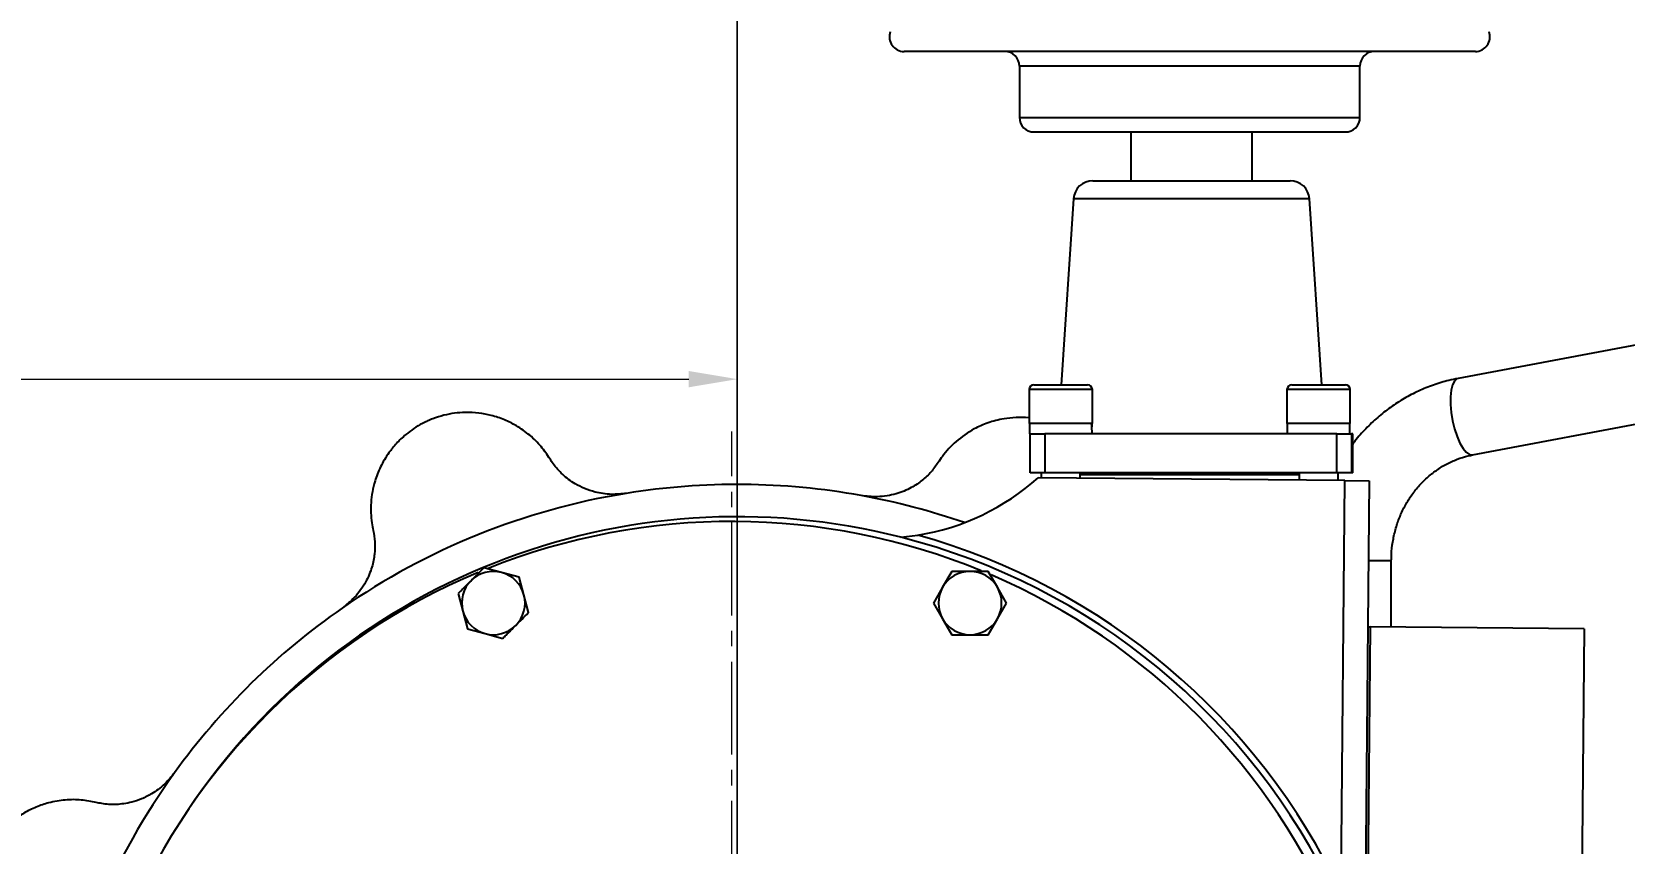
# Model space of a CAD drawing. Header units: millimetres. Extents: x 1964 to 5009, y 569 to 2723.
# Drawn here: x 3260.5 to 3587.8, y 1340.1 to 1506.7 of the extents above; entities that cross this region are included whole.
import ezdxf

# ---------------------------------------------------------------- set-up
doc = ezdxf.new("R2010")
doc.units = ezdxf.units.MM
doc.linetypes.add('CENTER2', pattern=[28.575, 19.05, -3.175, 3.175, -3.175])
doc.linetypes.add('点画线', pattern=[18, 12, -2, 2, -2])
doc.layers.add('AM_5', color=3, linetype='Continuous', lineweight=25)
doc.layers.add('中心线层', color=1, linetype='点画线', lineweight=18)
doc.styles.add('SLDTEXTSTYLE1', font='txt.shx', dxfattribs={"width": 0.7, "bigfont": 'gbcbig.shx'})
doc.dimstyles.new('SLDDIMSTYLE12$0', dxfattribs={"dimtxt": 12, "dimasz": 10, "dimexe": 0, "dimexo": 0.0625, "dimgap": 0.875, "dimtad": 1, "dimdec": 1, "dimlfac": 1.8, "dimrnd": 1e-09, "dimzin": 12, "dimdsep": 46, "dimtxsty": 'SLDTEXTSTYLE1', "dimcen": 0.09, "dimdle": 8.16, "dimclrd": 3, "dimclre": 3, "dimadec": 0, "dimazin": 3, "dimtfac": 1, "dimtdec": 1, "dimtofl": 0, "dimtmove": 0, "dimatfit": 3, "dimfxl": 0, "dimfrac": 2, "dimtolj": 1, "dimlwd": 5, "dimlwe": 5, "dimarcsym": 0})

# ---------------------------------------------------------------- blocks, each defined once
blk = doc.blocks.new('*U49')
at = {"layer": '中心线层', "color": 0, "linetype": 'CENTER2', "transparency": 16777216}
for p, q in [((0, 30), (0, 153.5)), ((-153.5, 0), (-30, 0)), ((30, 0), (153.5, 0)), ((0, -153.5), (0, -30))]:
    blk.add_line(p, q, dxfattribs=at)
at = {"layer": '中心线层', "color": 0, "linetype": 'Continuous', "transparency": 16777216}
for p, q in [((0, -15), (0, 15)), ((-15, 0), (15, 0))]:
    blk.add_line(p, q, dxfattribs=at)
blk = doc.blocks.new('*D55')
at = {"layer": 'AM_5', "color": 3, "lineweight": 5, "transparency": 16777216}
blk.add_line((2888.44, 1183.2), (2888.44, 1435.38), dxfattribs=at)
at = {"layer": 'AM_5', "color": 3, "linetype": 'Continuous', "lineweight": 5, "transparency": 16777216}
for p, q in [((2898.44, 1435.38), (3395.56, 1435.38)), ((3405.56, 1271.2), (3405.56, 1435.38))]:
    blk.add_line(p, q, dxfattribs=at)
at = {"layer": 'AM_5', "color": 3, "transparency": 16777216}
for points in [[(2898.44, 1437.05), (2898.44, 1433.71), (2888.44, 1435.38)], [(3395.56, 1437.05), (3395.56, 1433.71), (3405.56, 1435.38)]]:
    blk.add_solid(points, dxfattribs=at)
at = {"layer": 'Defpoints', "color": 0, "transparency": 16777216}
for p in [(3405.56, 1435.38), (3405.56, 1271.14), (2888.44, 1183.14)]:
    blk.add_point(p, dxfattribs=at)
at = {"layer": 'AM_5', "color": 0, "transparency": 16777216, "insert": (3144.83, 1449.97), "char_height": 12, "width": 2.3333, "attachment_point": 5, "style": 'SLDTEXTSTYLE1'}
blk.add_mtext('\\A1;{\\H2.28571x;520}', dxfattribs=at)
blk = doc.blocks.new('*D56')
at = {"layer": 'AM_5', "color": 3, "lineweight": 5, "transparency": 16777216}
blk.add_line((3405.56, 1271.2), (3405.56, 1710.25), dxfattribs=at)
at = {"layer": 'AM_5', "color": 3, "linetype": 'Continuous', "lineweight": 5, "transparency": 16777216}
for p, q in [((3415.56, 1710.25), (3805.86, 1710.25)), ((3815.86, 1235.47), (3815.86, 1710.25))]:
    blk.add_line(p, q, dxfattribs=at)
at = {"layer": 'AM_5', "color": 3, "transparency": 16777216}
for points in [[(3415.56, 1711.91), (3415.56, 1708.58), (3405.56, 1710.25)], [(3805.86, 1711.91), (3805.86, 1708.58), (3815.86, 1710.25)]]:
    blk.add_solid(points, dxfattribs=at)
at = {"layer": 'Defpoints', "color": 0, "transparency": 16777216}
for p in [(3815.86, 1710.25), (3405.56, 1271.14), (3815.86, 1235.41)]:
    blk.add_point(p, dxfattribs=at)
at = {"layer": 'AM_5', "color": 0, "transparency": 16777216, "insert": (3610.71, 1724.84), "char_height": 12, "attachment_point": 5, "style": 'SLDTEXTSTYLE1'}
blk.add_mtext('\\A1;{\\H2.28571x;410}', dxfattribs=at)
blk = doc.blocks.new('*D60')
at = {"layer": 'AM_5', "color": 3, "lineweight": 5, "transparency": 16777216}
blk.add_line((3719.74, 1702.64), (3792.52, 1702.64), dxfattribs=at)
at = {"layer": 'AM_5', "color": 3, "linetype": 'Continuous', "lineweight": 5, "transparency": 16777216}
for p, q in [((3792.52, 1692.64), (3792.52, 1281.14)), ((3405.62, 1271.14), (3792.52, 1271.14))]:
    blk.add_line(p, q, dxfattribs=at)
at = {"layer": 'AM_5', "color": 3, "transparency": 16777216}
for points in [[(3790.86, 1692.64), (3794.19, 1692.64), (3792.52, 1702.64)], [(3790.86, 1281.14), (3794.19, 1281.14), (3792.52, 1271.14)]]:
    blk.add_solid(points, dxfattribs=at)
at = {"layer": 'Defpoints', "color": 0, "transparency": 16777216}
for p in [(3719.68, 1702.64), (3405.56, 1271.14), (3792.52, 1271.14)]:
    blk.add_point(p, dxfattribs=at)
at = {"layer": 'AM_5', "color": 0, "transparency": 16777216, "insert": (3777.94, 1514.29), "char_height": 12, "attachment_point": 5, "rotation": 90, "style": 'SLDTEXTSTYLE1'}
blk.add_mtext('\\A1;{\\H2.28571x;430}', dxfattribs=at)
blk = doc.blocks.new('*D61')
at = {"layer": 'AM_5', "color": 3, "lineweight": 5, "transparency": 16777216}
blk.add_line((3758.82, 1474.08), (3696.47, 1474.08), dxfattribs=at)
at = {"layer": 'AM_5', "color": 3, "linetype": 'Continuous', "lineweight": 5, "transparency": 16777216}
for p, q in [((3696.47, 1464.08), (3696.47, 1281.14)), ((3405.62, 1271.14), (3696.47, 1271.14))]:
    blk.add_line(p, q, dxfattribs=at)
at = {"layer": 'AM_5', "color": 3, "transparency": 16777216}
for points in [[(3694.8, 1464.08), (3698.13, 1464.08), (3696.47, 1474.08)], [(3694.8, 1281.14), (3698.13, 1281.14), (3696.47, 1271.14)]]:
    blk.add_solid(points, dxfattribs=at)
at = {"layer": 'Defpoints', "color": 0, "transparency": 16777216}
for p in [(3758.89, 1474.08), (3405.56, 1271.14), (3696.47, 1271.14)]:
    blk.add_point(p, dxfattribs=at)
at = {"layer": 'AM_5', "color": 0, "transparency": 16777216, "insert": (3681.88, 1372.61), "char_height": 12, "attachment_point": 5, "rotation": 90, "style": 'SLDTEXTSTYLE1'}
blk.add_mtext('\\A1;{\\H2.28571x;200}', dxfattribs=at)
blk = doc.blocks.new('*D79')
at = {"layer": 'AM_5', "color": 3, "lineweight": 5, "transparency": 16777216}
blk.add_line((3405.53, 1271.06), (3405.53, 1617.03), dxfattribs=at)
at = {"layer": 'AM_5', "color": 3, "linetype": 'Continuous', "lineweight": 5, "transparency": 16777216}
for p, q in [((3415.53, 1617.03), (3488.51, 1617.03)), ((3498.51, 1573.7), (3498.51, 1617.03))]:
    blk.add_line(p, q, dxfattribs=at)
at = {"layer": 'AM_5', "color": 3, "transparency": 16777216}
for points in [[(3415.53, 1618.7), (3415.53, 1615.36), (3405.53, 1617.03)], [(3488.51, 1618.7), (3488.51, 1615.36), (3498.51, 1617.03)]]:
    blk.add_solid(points, dxfattribs=at)
at = {"layer": 'Defpoints', "color": 0, "transparency": 16777216}
for p in [(3498.51, 1617.03), (3498.51, 1573.64), (3405.53, 1271)]:
    blk.add_point(p, dxfattribs=at)
at = {"layer": 'AM_5', "color": 0, "transparency": 16777216, "insert": (3452.02, 1623.91), "char_height": 12, "attachment_point": 5, "style": 'SLDTEXTSTYLE1'}
blk.add_mtext('\\A1;93', dxfattribs=at)

msp = doc.modelspace()

# ---------------------------------------------------------------- linework, layer by layer
at = {"color": 7, "linetype": 'Continuous', "lineweight": 25}
for p, q in [((3557.227, 1502.676), (3439.796, 1502.676)), ((3463.511, 1499.676), (3463.511, 1489.141)), ((3533.511, 1499.676), (3463.511, 1499.676)), ((3533.511, 1489.141), (3533.511, 1499.676)), ((3463.511, 1489.141), (3533.511, 1489.141)), ((3466.511, 1486.141), (3530.511, 1486.141)), ((3486.386, 1486.141), (3486.386, 1476.141)), ((3511.386, 1476.141), (3511.386, 1486.141)), ((3478.626, 1476.141), (3519.146, 1476.141)), ((3759.353, 1474.237), (3553.707, 1435.544)), ((3474.635, 1472.41), (3472.066, 1434.241)), ((3523.137, 1472.41), (3474.635, 1472.41)), ((3525.706, 1434.241), (3523.137, 1472.41)), ((3556.666, 1419.82), (3762.312, 1458.513)), ((3466.511, 1434.241), (3477.511, 1434.241)), ((3519.511, 1434.241), (3525.011, 1434.241)), ((3525.011, 1434.241), (3530.511, 1434.241)), ((3465.511, 1433.241), (3465.511, 1426.241)), ((3478.511, 1433.241), (3465.511, 1433.241)), ((3478.511, 1426.241), (3478.511, 1433.241)), ((3518.511, 1433.241), (3518.511, 1426.241)), ((3525.011, 1433.241), (3518.511, 1433.241)), ((3531.511, 1433.241), (3525.011, 1433.241)), ((3531.511, 1426.241), (3531.511, 1433.241)), ((3478.511, 1426.241), (3465.511, 1426.241)), ((3465.571, 1426.241), (3465.571, 1424.141)), ((3465.743, 1424.141), (3465.571, 1424.141)), ((3465.743, 1416.141), (3465.743, 1424.141)), ((3465.743, 1424.141), (3468.728, 1424.141)), ((3468.728, 1424.141), (3468.728, 1416.141)), ((3528.728, 1424.141), (3468.728, 1424.141)), ((3525.011, 1426.241), (3518.511, 1426.241)), ((3518.571, 1426.241), (3518.571, 1424.141)), ((3531.511, 1426.241), (3525.011, 1426.241)), ((3528.728, 1416.141), (3528.728, 1424.141)), ((3528.728, 1424.141), (3531.742, 1424.141)), ((3531.451, 1424.141), (3531.451, 1426.241)), ((3531.742, 1424.141), (3531.742, 1416.141)), ((3532.029, 1424.141), (3531.742, 1424.141)), ((3532.029, 1416.141), (3532.029, 1424.141)), ((3468.728, 1416.141), (3465.743, 1416.141)), ((3530.388, 1414.565), (3467.391, 1415.148)), ((3468.011, 1416.141), (3468.011, 1415.142)), ((3528.728, 1416.141), (3468.728, 1416.141)), ((3476.011, 1415.068), (3476.011, 1416.141)), ((3476.011, 1415.801), (3521.011, 1415.801)), ((3521.011, 1416.141), (3521.011, 1414.651)), ((3531.742, 1416.141), (3528.728, 1416.141)), ((3529.011, 1414.577), (3529.011, 1416.141)), ((3529.605, 1330.002), (3530.388, 1414.565)), ((3530.388, 1414.565), (3535.388, 1414.518)), ((3532.029, 1416.141), (3531.742, 1416.141)), ((3535.388, 1414.518), (3534.47, 1315.366)), ((3439.122, 1402.917), (3442.615, 1403.352)), ((3535.236, 1398.137), (3539.955, 1398.137)), ((3539.955, 1384.475), (3539.955, 1398.137)), ((3357.085, 1395.676), (3353.46, 1396.647)), ((3360.71, 1394.705), (3357.085, 1395.676)), ((3361.681, 1391.08), (3360.71, 1394.705)), ((3449.616, 1395.898), (3447.74, 1392.648)), ((3458.998, 1392.648), (3457.122, 1395.898)), ((3348.152, 1391.34), (3349.124, 1387.715)), ((3362.652, 1387.455), (3361.681, 1391.08)), ((3447.74, 1392.648), (3445.864, 1389.398)), ((3460.875, 1389.398), (3458.998, 1392.648)), ((3349.124, 1387.715), (3350.095, 1384.09)), ((3445.864, 1389.398), (3447.74, 1386.148)), ((3458.998, 1386.148), (3460.875, 1389.398)), ((3447.74, 1386.148), (3449.616, 1382.898)), ((3457.122, 1382.898), (3458.998, 1386.148)), ((3535.61, 1384.515), (3535.102, 1329.642)), ((3535.11, 1384.52), (3535.61, 1384.515)), ((3579.608, 1384.108), (3535.61, 1384.515)), ((3350.095, 1384.09), (3353.72, 1383.119)), ((3353.72, 1383.119), (3357.345, 1382.148)), ((3579.608, 1384.108), (3578.969, 1315.084))]:
    msp.add_line(p, q, dxfattribs=at)
at = {"color": 7, "linetype": 'Continuous', "lineweight": 25, "flags": 128}
msp.add_lwpolyline([(3553.707, 1435.544), (3553.45, 1435.456), (3552.944, 1435), (3552.542, 1434.202), (3552.265, 1433.1), (3552.123, 1431.743), (3552.125, 1430.197), (3552.27, 1428.533), (3552.552, 1426.83), (3552.957, 1425.166), (3553.466, 1423.62), (3554.055, 1422.264), (3554.697, 1421.161), (3555.363, 1420.363), (3556.02, 1419.907), (3556.638, 1419.815), (3556.666, 1419.82)], dxfattribs=at)
at = {"color": 7, "linetype": 'Continuous', "lineweight": 25}
for centre, radius, start, end in [((3439.796, 1505.676), 3, 160, 270), ((3557.227, 1505.676), 3, 270, 20), ((3460.511, 1499.676), 3, 0, 90), ((3536.511, 1499.676), 3, 90, 180), ((3466.511, 1489.141), 3, 180, 270), ((3530.511, 1489.141), 3, 270, 0), ((3478.626, 1472.141), 4, 90, 176.14936), ((3519.146, 1472.141), 4, 3.85064, 90), ((3466.511, 1433.241), 1, 90, 180), ((3477.511, 1433.241), 1, 0, 90), ((3519.511, 1433.241), 1, 90, 180), ((3530.511, 1433.241), 1, 0, 90), ((3434.832, 1451.616), 48.888, 279.16138, 311.7585), ((3405.555, 1271.141), 142.619, 99.21632, 124.72319), ((3405.555, 1271.141), 142.619, 79.72319, 99.21632), ((3405.555, 1271.141), 142.619, 70.91028, 79.72319), ((3405.555, 1271.141), 135.984, 75.70908, 147.39827), ((3404.386, 1271.141), 135, 67.67066, 111.75176), ((3405.555, 1271.141), 135.984, 25.38422, 75.70908), ((3405.555, 1271.141), 137.307, 25.38422, 74.34127), ((3404.386, 1271.141), 135, 112.71649, 156.82438), ((3355.402, 1389.398), 6.5, 75, 135), ((3355.402, 1389.398), 6.5, 15, 75), ((3453.369, 1389.398), 6.5, 90, 150), ((3453.369, 1389.398), 6.5, 30, 90), ((3404.386, 1271.141), 135, 22.54914, 66.73848), ((3355.402, 1389.398), 6.5, 135, 195), ((3355.402, 1389.398), 6.5, 315, 15), ((3453.369, 1389.398), 6.5, 150, 210), ((3453.369, 1389.398), 6.5, 330, 30), ((3405.555, 1271.141), 142.619, 124.72319, 144.21632), ((3355.402, 1389.398), 6.5, 195, 255), ((3355.402, 1389.398), 6.5, 255, 315), ((3453.369, 1389.398), 6.5, 210, 270), ((3453.369, 1389.398), 6.5, 270, 330), ((3405.555, 1271.141), 142.619, 144.21632, 169.72319)]:
    msp.add_arc(centre, radius, start, end, dxfattribs=at)
for centre, start_param, end_param in [((3472.011, 1424.141), 4.712389, 4.9017857), ((3472.011, 1426.241), 4.6181162, 4.712389)]:
    msp.add_ellipse(centre, major_axis=(0, 11.154), ratio=0.5773503, start_param=start_param, end_param=end_param, dxfattribs=at)
for points, knots in [([(3553.707, 1435.544), (3553.062, 1435.411), (3551.339, 1435.056), (3548.594, 1434.222), (3545.52, 1432.978), (3542.568, 1431.44), (3539.762, 1429.627), (3537.118, 1427.555), (3534.684, 1425.222), (3532.984, 1423.374), (3532.175, 1422.251), (3532.029, 1422.047)], [0, 0, 0, 0, 0.07644841, 0.20395917, 0.3315336, 0.45922047, 0.58705266, 0.71505474, 0.84324251, 0.97162313, 1, 1, 1, 1]), ([(3367.038, 1418.98), (3366.461, 1419.843), (3365.307, 1421.57), (3362.975, 1423.889), (3360.411, 1425.726), (3357.715, 1427.081), (3355.144, 1427.953), (3352.435, 1428.47), (3349.885, 1428.608), (3347.447, 1428.424), (3345.201, 1428.002), (3342.964, 1427.293), (3340.88, 1426.356), (3339.015, 1425.241), (3337.185, 1423.877), (3335.44, 1422.209), (3333.636, 1419.979), (3332.112, 1417.37), (3330.782, 1413.908), (3330.108, 1409.997), (3330.24, 1406.656), (3330.604, 1404.831), (3330.705, 1404.323)], [0, 0, 0, 0, 0.0704817, 0.1411253, 0.2114397, 0.262002, 0.312511, 0.3555757, 0.3985696, 0.430653, 0.4627062, 0.4949602, 0.5272108, 0.5564321, 0.5856728, 0.6253972, 0.6651816, 0.7232176, 0.7813627, 0.8729283, 0.9646568, 1, 1, 1, 1]), ([(3465.511, 1427.409), (3465.495, 1427.411), (3464.568, 1427.548), (3462.802, 1427.519), (3459.943, 1427.249), (3457.023, 1426.47), (3453.633, 1424.966), (3450.391, 1422.676), (3448.123, 1420.221), (3447.09, 1418.673), (3446.802, 1418.242)], [0, 0, 0, 0, 0.0017117, 0.0974244, 0.1932818, 0.3331147, 0.4732108, 0.6938308, 0.9148434, 1, 1, 1, 1]), ([(3382.713, 1411.919), (3381.696, 1411.812), (3380.053, 1411.64), (3377.931, 1411.853), (3376.031, 1412.23), (3374.086, 1412.893), (3371.776, 1414.063), (3369.543, 1415.752), (3367.963, 1417.537), (3367.244, 1418.659), (3367.038, 1418.98)], [0, 0, 0, 0, 0.1281278, 0.2070687, 0.2861351, 0.404738, 0.5235866, 0.7217864, 0.9203618, 1, 1, 1, 1]), ([(3446.802, 1418.242), (3446.352, 1417.595), (3445.449, 1416.3), (3443.614, 1414.569), (3441.278, 1413.002), (3438.791, 1411.94), (3436.341, 1411.391), (3433.96, 1411.124), (3432.113, 1411.341), (3430.999, 1411.472)], [0, 0, 0, 0, 0.1638594, 0.3281213, 0.4914407, 0.6743603, 0.7670388, 0.8595026, 1, 1, 1, 1]), ([(3539.955, 1398.137), (3539.961, 1398.542), (3539.98, 1399.815), (3540.213, 1401.947), (3540.762, 1404.485), (3541.584, 1406.933), (3542.662, 1409.255), (3543.982, 1411.42), (3545.525, 1413.399), (3547.269, 1415.166), (3549.191, 1416.697), (3551.266, 1417.972), (3553.468, 1418.969), (3555.289, 1419.539), (3556.367, 1419.759), (3556.666, 1419.82)], [0, 0, 0, 0, 0.0388685, 0.122312, 0.205783, 0.2892937, 0.372903, 0.4566768, 0.540689, 0.6250196, 0.7097504, 0.7949563, 0.8806914, 0.9669723, 1, 1, 1, 1]), ([(3330.705, 1404.323), (3330.844, 1403.547), (3331.121, 1401.993), (3331.047, 1399.472), (3330.505, 1396.712), (3329.496, 1394.202), (3328.153, 1392.081), (3326.657, 1390.209), (3325.198, 1389.057), (3324.318, 1388.361)], [0, 0, 0, 0, 0.1638594, 0.3281213, 0.4914407, 0.6743603, 0.7670388, 0.8595026, 1, 1, 1, 1]), ([(3353.46, 1396.647), (3353.436, 1396.624), (3352.561, 1395.749), (3351.672, 1394.86), (3350.806, 1393.994)], [0, 0, 0, 0, 0.0269953, 1, 1, 1, 1]), ([(3453.369, 1395.898), (3452.429, 1395.898), (3451.17, 1395.898), (3449.93, 1395.898), (3449.616, 1395.898)], [0, 0, 0, 0, 0.7469333, 1, 1, 1, 1]), ([(3457.122, 1395.898), (3457.089, 1395.898), (3455.852, 1395.898), (3454.594, 1395.898), (3453.369, 1395.898)], [0, 0, 0, 0, 0.0269953, 1, 1, 1, 1]), ([(3350.806, 1393.994), (3350.141, 1393.329), (3349.251, 1392.439), (3348.374, 1391.562), (3348.152, 1391.34)], [0, 0, 0, 0, 0.74693332, 1, 1, 1, 1]), ([(3357.345, 1382.148), (3357.567, 1382.37), (3358.443, 1383.246), (3359.333, 1384.136), (3359.998, 1384.801)], [0, 0, 0, 0, 0.2530667, 1, 1, 1, 1]), ([(3359.998, 1384.801), (3360.864, 1385.667), (3361.754, 1386.557), (3362.628, 1387.431), (3362.652, 1387.455)], [0, 0, 0, 0, 0.9730048, 1, 1, 1, 1]), ([(3449.616, 1382.898), (3449.93, 1382.898), (3451.17, 1382.898), (3452.429, 1382.898), (3453.369, 1382.898)], [0, 0, 0, 0, 0.2530667, 1, 1, 1, 1]), ([(3453.369, 1382.898), (3454.594, 1382.898), (3455.852, 1382.898), (3457.089, 1382.898), (3457.122, 1382.898)], [0, 0, 0, 0, 0.97300478, 1, 1, 1, 1]), ([(3289.859, 1354.534), (3289.215, 1353.74), (3288.175, 1352.456), (3286.523, 1351.107), (3284.913, 1350.029), (3283.069, 1349.123), (3280.608, 1348.317), (3277.836, 1347.932), (3275.456, 1348.077), (3274.154, 1348.362), (3273.781, 1348.443)], [0, 0, 0, 0, 0.1281278, 0.2070687, 0.2861351, 0.404738, 0.5235866, 0.7217864, 0.9203618, 1, 1, 1, 1]), ([(3273.781, 1348.443), (3272.764, 1348.645), (3270.726, 1349.051), (3267.437, 1349.041), (3264.325, 1348.528), (3261.461, 1347.579), (3259.026, 1346.378), (3256.746, 1344.828), (3254.845, 1343.123), (3253.251, 1341.268), (3251.961, 1339.381), (3250.881, 1337.298), (3250.069, 1335.162), (3249.539, 1333.055), (3249.21, 1330.797), (3249.156, 1328.383), (3249.456, 1325.531), (3250.223, 1322.608), (3251.731, 1319.219), (3254.02, 1315.977), (3256.475, 1313.708), (3258.024, 1312.675), (3258.455, 1312.388)], [0, 0, 0, 0, 0.0704817, 0.1411253, 0.2114397, 0.262002, 0.312511, 0.3555757, 0.3985696, 0.430653, 0.4627062, 0.4949602, 0.5272108, 0.5564321, 0.5856728, 0.6253972, 0.6651816, 0.7232176, 0.7813627, 0.8729283, 0.9646568, 1, 1, 1, 1])]:
    msp.add_open_spline(points, degree=3, knots=knots, dxfattribs=at)

# ---------------------------------------------------------------- block references
at = {"layer": '中心线层', "linetype": 'CENTER2'}
msp.add_blockref('*U49', (3404.386, 1271.141), dxfattribs=at)

# ---------------------------------------------------------------- dimensions: what is measured, and where the dimension line sits
at = {"layer": 'AM_5'}
for base, p1, p2, text, picture, middle in [((3815.859, 1710.247), (3405.555, 1271.141), (3815.859, 1235.409), '{\\H2.28571x;410}', '*D56', (3610.707, 1710.247)), ((3405.555, 1435.382), (2888.438, 1183.141), (3405.555, 1271.141), '{\\H2.28571x;520}', '*D55', (3144.826, 1435.382))]:
    dim = msp.add_linear_dim(base=base, p1=p1, p2=p2, text=text, dimstyle='SLDDIMSTYLE12$0', override={"dimlfac": 1}, dxfattribs=at)
    dim.commit()
    dim.dimension.update_dxf_attribs({"geometry": picture, "text_midpoint": middle, "dimtype": 160})
for base, p1, text, picture, middle in [((3792.525, 1271.141), (3719.681, 1702.641), '{\\H2.28571x;430}', '*D60', (3792.525, 1514.285)), ((3696.468, 1271.141), (3758.887, 1474.084), '{\\H2.28571x;200}', '*D61', (3696.468, 1372.613))]:
    dim = msp.add_linear_dim(base=base, p1=p1, p2=(3405.555, 1271.141), angle=90, text=text, dimstyle='SLDDIMSTYLE12$0', override={"dimlfac": 1}, dxfattribs=at)
    dim.commit()
    dim.dimension.update_dxf_attribs({"geometry": picture, "text_midpoint": middle, "dimtype": 160})
dim = msp.add_linear_dim(base=(3498.511, 1617.031), p1=(3405.526, 1270.999), p2=(3498.511, 1573.641), dimstyle='SLDDIMSTYLE12$0', override={"dimlfac": 1, "dimpost": ''}, dxfattribs=at)
dim.commit()
dim.dimension.update_dxf_attribs({"geometry": '*D79', "text_midpoint": (3452.018, 1623.906)})

doc.saveas('drawing.dxf')
